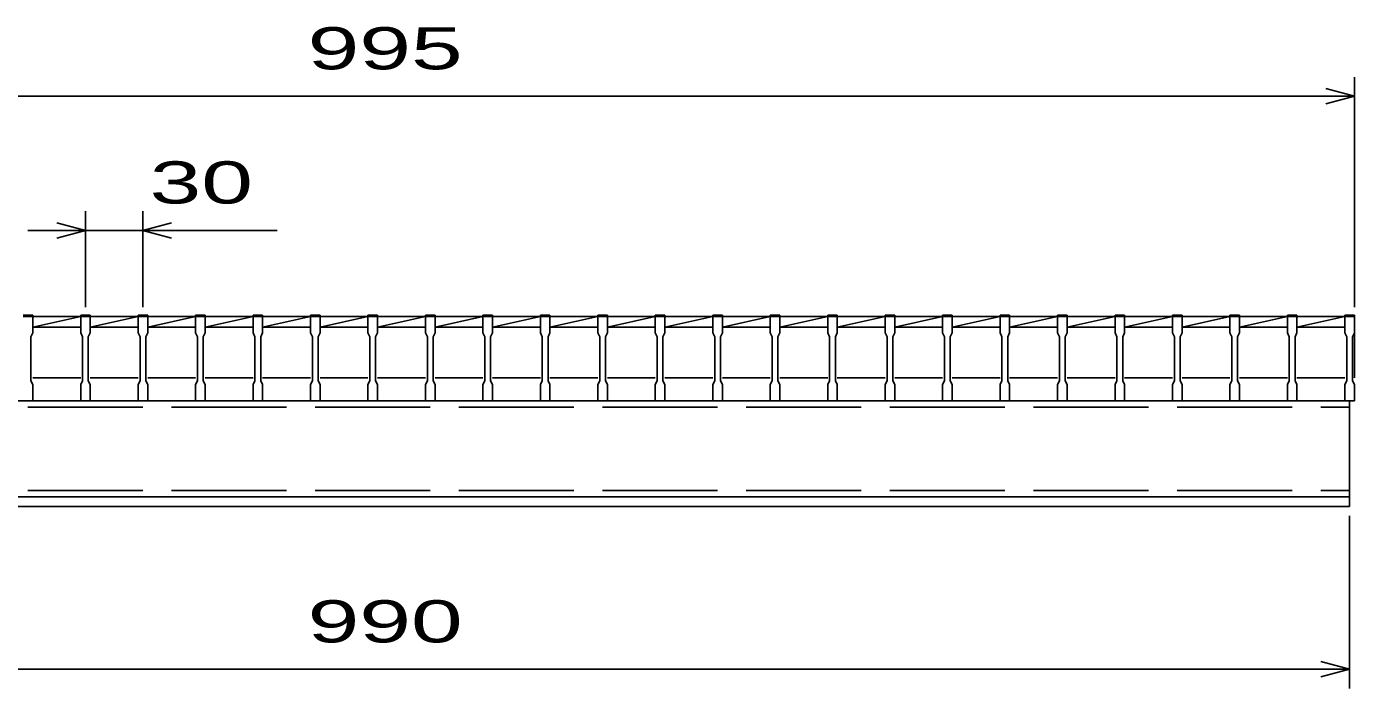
# Model space of a CAD drawing. Units: millimetres, scale not verified. Extents: x -1820 to 1731, y -1282 to 1054.
# Drawn here: x -1117 to -424, y -676 to -331 of the extents above; entities that cross this region are included whole.
import ezdxf
from ezdxf.enums import TextEntityAlignment as Align

# ---------------------------------------------------------------- set-up
doc = ezdxf.new("R2010")
doc.units = ezdxf.units.MM
doc.header["$LTSCALE"] = 10
doc.linetypes.add('DASHED', pattern=[7.5, 6, -1.5])
doc.layers.add('16', color=3, linetype='Continuous', lineweight=25)
doc.layers.add('22', color=3, linetype='Continuous', lineweight=25)
doc.styles.add('ベクトル', font='')
doc.styles.get('ベクトル').set_extended_font_data('ベクトル')

msp = doc.modelspace()

# ---------------------------------------------------------------- linework, layer by layer
at = {"layer": '16'}
for p, q in [((-1119, -481.8), (-1114, -481.8)), ((-1114, -482.5), (-1119, -482.5)), ((-1114, -481.8), (-1114, -482.5)), ((-1114, -491), (-1114, -482.5)), ((-1114, -482.5), (-1089, -482.5)), ((-1114, -488), (-1089, -482.5)), ((-1089, -482.5), (-1089, -481.8)), ((-1089, -481.8), (-1084, -481.8)), ((-1089, -482.5), (-1089, -491)), ((-1084, -482.5), (-1089, -482.5)), ((-1084, -481.8), (-1084, -482.5)), ((-1084, -491), (-1084, -482.5)), ((-1084, -482.5), (-1059, -482.5)), ((-1084, -488), (-1059, -482.5)), ((-1059, -482.5), (-1059, -481.8)), ((-1059, -481.8), (-1054, -481.8)), ((-1059, -482.5), (-1059, -491)), ((-1054, -482.5), (-1059, -482.5)), ((-1054, -481.8), (-1054, -482.5)), ((-1054, -491), (-1054, -482.5)), ((-1054, -482.5), (-1029, -482.5)), ((-1054, -488), (-1029, -482.5)), ((-1029, -482.5), (-1029, -481.8)), ((-1029, -481.8), (-1024, -481.8)), ((-1029, -482.5), (-1029, -491)), ((-1024, -482.5), (-1029, -482.5)), ((-1024, -481.8), (-1024, -482.5)), ((-1024, -491), (-1024, -482.5)), ((-1024, -482.5), (-999, -482.5)), ((-1024, -488), (-999, -482.5)), ((-999, -482.5), (-999, -481.8)), ((-999, -481.8), (-994, -481.8)), ((-999, -482.5), (-999, -491)), ((-994, -482.5), (-999, -482.5)), ((-994, -481.8), (-994, -482.5)), ((-994, -491), (-994, -482.5)), ((-994, -482.5), (-969, -482.5)), ((-994, -488), (-969, -482.5)), ((-969, -482.5), (-969, -481.8)), ((-969, -481.8), (-964, -481.8)), ((-969, -482.5), (-969, -491)), ((-964, -482.5), (-969, -482.5)), ((-964, -481.8), (-964, -482.5)), ((-964, -491), (-964, -482.5)), ((-964, -482.5), (-939, -482.5)), ((-964, -488), (-939, -482.5)), ((-939, -482.5), (-939, -481.8)), ((-939, -481.8), (-934, -481.8)), ((-939, -482.5), (-939, -491)), ((-934, -482.5), (-939, -482.5)), ((-934, -481.8), (-934, -482.5)), ((-934, -491), (-934, -482.5)), ((-934, -482.5), (-909, -482.5)), ((-934, -488), (-909, -482.5)), ((-909, -482.5), (-909, -481.8)), ((-909, -481.8), (-904, -481.8)), ((-909, -482.5), (-909, -491)), ((-904, -482.5), (-909, -482.5)), ((-904, -481.8), (-904, -482.5)), ((-904, -491), (-904, -482.5)), ((-904, -482.5), (-879, -482.5)), ((-904, -488), (-879, -482.5)), ((-879, -482.5), (-879, -481.8)), ((-879, -481.8), (-874, -481.8)), ((-879, -482.5), (-879, -491)), ((-874, -482.5), (-879, -482.5)), ((-874, -481.8), (-874, -482.5)), ((-874, -491), (-874, -482.5)), ((-874, -482.5), (-849, -482.5)), ((-874, -488), (-849, -482.5)), ((-849, -482.5), (-849, -481.8)), ((-849, -481.8), (-844, -481.8)), ((-849, -482.5), (-849, -491)), ((-844, -482.5), (-849, -482.5)), ((-844, -481.8), (-844, -482.5)), ((-844, -491), (-844, -482.5)), ((-844, -482.5), (-819, -482.5)), ((-844, -488), (-819, -482.5)), ((-819, -482.5), (-819, -481.8)), ((-819, -481.8), (-814, -481.8)), ((-819, -482.5), (-819, -491)), ((-814, -482.5), (-819, -482.5)), ((-814, -481.8), (-814, -482.5)), ((-814, -491), (-814, -482.5)), ((-814, -482.5), (-789, -482.5)), ((-814, -488), (-789, -482.5)), ((-789, -482.5), (-789, -481.8)), ((-789, -481.8), (-784, -481.8)), ((-789, -482.5), (-789, -491)), ((-784, -482.5), (-789, -482.5)), ((-784, -481.8), (-784, -482.5)), ((-784, -491), (-784, -482.5)), ((-784, -482.5), (-759, -482.5)), ((-784, -488), (-759, -482.5)), ((-759, -482.5), (-759, -481.8)), ((-759, -481.8), (-754, -481.8)), ((-759, -482.5), (-759, -491)), ((-754, -482.5), (-759, -482.5)), ((-754, -481.8), (-754, -482.5)), ((-754, -491), (-754, -482.5)), ((-754, -482.5), (-729, -482.5)), ((-754, -488), (-729, -482.5)), ((-729, -482.5), (-729, -481.8)), ((-729, -481.8), (-724, -481.8)), ((-729, -482.5), (-729, -491)), ((-724, -482.5), (-729, -482.5)), ((-724, -481.8), (-724, -482.5)), ((-724, -491), (-724, -482.5)), ((-724, -482.5), (-699, -482.5)), ((-724, -488), (-699, -482.5)), ((-699, -482.5), (-699, -481.8)), ((-699, -481.8), (-694, -481.8)), ((-699, -482.5), (-699, -491)), ((-694, -482.5), (-699, -482.5)), ((-694, -481.8), (-694, -482.5)), ((-694, -491), (-694, -482.5)), ((-694, -482.5), (-669, -482.5)), ((-694, -488), (-669, -482.5)), ((-669, -482.5), (-669, -481.8)), ((-669, -481.8), (-664, -481.8)), ((-669, -482.5), (-669, -491)), ((-664, -482.5), (-669, -482.5)), ((-664, -481.8), (-664, -482.5)), ((-664, -491), (-664, -482.5)), ((-664, -482.5), (-639, -482.5)), ((-664, -488), (-639, -482.5)), ((-639, -482.5), (-639, -481.8)), ((-639, -481.8), (-634, -481.8)), ((-639, -482.5), (-639, -491)), ((-634, -482.5), (-639, -482.5)), ((-634, -481.8), (-634, -482.5)), ((-634, -491), (-634, -482.5)), ((-634, -482.5), (-609, -482.5)), ((-634, -488), (-609, -482.5)), ((-609, -482.5), (-609, -481.8)), ((-609, -481.8), (-604, -481.8)), ((-609, -482.5), (-609, -491)), ((-604, -482.5), (-609, -482.5)), ((-604, -481.8), (-604, -482.5)), ((-604, -491), (-604, -482.5)), ((-604, -482.5), (-579, -482.5)), ((-604, -488), (-579, -482.5)), ((-579, -482.5), (-579, -481.8)), ((-579, -481.8), (-574, -481.8)), ((-579, -482.5), (-579, -491)), ((-574, -482.5), (-579, -482.5)), ((-574, -481.8), (-574, -482.5)), ((-574, -491), (-574, -482.5)), ((-574, -482.5), (-549, -482.5)), ((-574, -488), (-549, -482.5)), ((-549, -482.5), (-549, -481.8)), ((-549, -481.8), (-544, -481.8)), ((-549, -482.5), (-549, -491)), ((-544, -482.5), (-549, -482.5)), ((-544, -481.8), (-544, -482.5)), ((-544, -491), (-544, -482.5)), ((-544, -482.5), (-519, -482.5)), ((-544, -488), (-519, -482.5)), ((-519, -482.5), (-519, -481.8)), ((-519, -481.8), (-514, -481.8)), ((-519, -482.5), (-519, -491)), ((-514, -482.5), (-519, -482.5)), ((-514, -481.8), (-514, -482.5)), ((-514, -491), (-514, -482.5)), ((-514, -482.5), (-489, -482.5)), ((-514, -488), (-489, -482.5)), ((-489, -482.5), (-489, -481.8)), ((-489, -481.8), (-484, -481.8)), ((-489, -482.5), (-489, -491)), ((-484, -482.5), (-489, -482.5)), ((-484, -481.8), (-484, -482.5)), ((-484, -491), (-484, -482.5)), ((-484, -482.5), (-459, -482.5)), ((-484, -488), (-459, -482.5)), ((-459, -482.5), (-459, -481.8)), ((-459, -481.8), (-454, -481.8)), ((-459, -482.5), (-459, -491)), ((-454, -482.5), (-459, -482.5)), ((-454, -481.8), (-454, -482.5)), ((-454, -491), (-454, -482.5)), ((-454, -482.5), (-429, -482.5)), ((-454, -488), (-429, -482.5)), ((-429, -482.5), (-429, -481.8)), ((-429, -481.8), (-424, -481.8)), ((-429, -482.5), (-429, -491)), ((-424, -482.5), (-429, -482.5)), ((-424, -481.8), (-424, -482.5)), ((-424, -491), (-424, -482.5)), ((-424, -514.5), (-424, -482.5)), ((-1115, -493), (-1114, -491)), ((-1114, -488), (-1089, -488)), ((-1089, -491), (-1088, -493)), ((-1085, -493), (-1084, -491)), ((-1084, -488), (-1059, -488)), ((-1059, -491), (-1058, -493)), ((-1055, -493), (-1054, -491)), ((-1054, -488), (-1029, -488)), ((-1029, -491), (-1028, -493)), ((-1025, -493), (-1024, -491)), ((-1024, -488), (-999, -488)), ((-999, -491), (-998, -493)), ((-995, -493), (-994, -491)), ((-994, -488), (-969, -488)), ((-969, -491), (-968, -493)), ((-965, -493), (-964, -491)), ((-964, -488), (-939, -488)), ((-939, -491), (-938, -493)), ((-935, -493), (-934, -491)), ((-934, -488), (-909, -488)), ((-909, -491), (-908, -493)), ((-905, -493), (-904, -491)), ((-904, -488), (-879, -488)), ((-879, -491), (-878, -493)), ((-875, -493), (-874, -491)), ((-874, -488), (-849, -488)), ((-849, -491), (-848, -493)), ((-845, -493), (-844, -491)), ((-844, -488), (-819, -488)), ((-819, -491), (-818, -493)), ((-815, -493), (-814, -491)), ((-814, -488), (-789, -488)), ((-789, -491), (-788, -493)), ((-785, -493), (-784, -491)), ((-784, -488), (-759, -488)), ((-759, -491), (-758, -493)), ((-755, -493), (-754, -491)), ((-754, -488), (-729, -488)), ((-729, -491), (-728, -493)), ((-725, -493), (-724, -491)), ((-724, -488), (-699, -488)), ((-699, -491), (-698, -493)), ((-695, -493), (-694, -491)), ((-694, -488), (-669, -488)), ((-669, -491), (-668, -493)), ((-665, -493), (-664, -491)), ((-664, -488), (-639, -488)), ((-639, -491), (-638, -493)), ((-635, -493), (-634, -491)), ((-634, -488), (-609, -488)), ((-609, -491), (-608, -493)), ((-605, -493), (-604, -491)), ((-604, -488), (-579, -488)), ((-579, -491), (-578, -493)), ((-575, -493), (-574, -491)), ((-574, -488), (-549, -488)), ((-549, -491), (-548, -493)), ((-545, -493), (-544, -491)), ((-544, -488), (-519, -488)), ((-519, -491), (-518, -493)), ((-515, -493), (-514, -491)), ((-514, -488), (-489, -488)), ((-489, -491), (-488, -493)), ((-485, -493), (-484, -491)), ((-484, -488), (-459, -488)), ((-459, -491), (-458, -493)), ((-455, -493), (-454, -491)), ((-454, -488), (-429, -488)), ((-429, -491), (-428, -493)), ((-425, -493), (-424, -491)), ((-1115, -516), (-1115, -493)), ((-1088, -493), (-1088, -516)), ((-1085, -516), (-1085, -493)), ((-1058, -493), (-1058, -516)), ((-1055, -516), (-1055, -493)), ((-1028, -493), (-1028, -516)), ((-1025, -516), (-1025, -493)), ((-998, -493), (-998, -516)), ((-995, -516), (-995, -493)), ((-968, -493), (-968, -516)), ((-965, -516), (-965, -493)), ((-938, -493), (-938, -516)), ((-935, -516), (-935, -493)), ((-908, -493), (-908, -516)), ((-905, -516), (-905, -493)), ((-878, -493), (-878, -516)), ((-875, -516), (-875, -493)), ((-848, -493), (-848, -516)), ((-845, -516), (-845, -493)), ((-818, -493), (-818, -516)), ((-815, -516), (-815, -493)), ((-788, -493), (-788, -516)), ((-785, -516), (-785, -493)), ((-758, -493), (-758, -516)), ((-755, -516), (-755, -493)), ((-728, -493), (-728, -516)), ((-725, -516), (-725, -493)), ((-698, -493), (-698, -516)), ((-695, -516), (-695, -493)), ((-668, -493), (-668, -516)), ((-665, -516), (-665, -493)), ((-638, -493), (-638, -516)), ((-635, -516), (-635, -493)), ((-608, -493), (-608, -516)), ((-605, -516), (-605, -493)), ((-578, -493), (-578, -516)), ((-575, -516), (-575, -493)), ((-548, -493), (-548, -516)), ((-545, -516), (-545, -493)), ((-518, -493), (-518, -516)), ((-515, -516), (-515, -493)), ((-488, -493), (-488, -516)), ((-485, -516), (-485, -493)), ((-458, -493), (-458, -516)), ((-455, -516), (-455, -493)), ((-428, -493), (-428, -516)), ((-425, -516), (-425, -493)), ((-1114, -518), (-1115, -516)), ((-1114, -514.5), (-1089, -514.5)), ((-1114, -526.5), (-1114, -518)), ((-1088, -516), (-1089, -518)), ((-1089, -518), (-1089, -526.5)), ((-1084, -518), (-1085, -516)), ((-1084, -514.5), (-1059, -514.5)), ((-1084, -526.5), (-1084, -518)), ((-1058, -516), (-1059, -518)), ((-1059, -518), (-1059, -526.5)), ((-1054, -518), (-1055, -516)), ((-1054, -514.5), (-1029, -514.5)), ((-1054, -526.5), (-1054, -518)), ((-1028, -516), (-1029, -518)), ((-1029, -518), (-1029, -526.5)), ((-1024, -518), (-1025, -516)), ((-1024, -514.5), (-999, -514.5)), ((-1024, -526.5), (-1024, -518)), ((-998, -516), (-999, -518)), ((-999, -518), (-999, -526.5)), ((-994, -518), (-995, -516)), ((-994, -514.5), (-969, -514.5)), ((-994, -526.5), (-994, -518)), ((-968, -516), (-969, -518)), ((-969, -518), (-969, -526.5)), ((-964, -518), (-965, -516)), ((-964, -514.5), (-939, -514.5)), ((-964, -526.5), (-964, -518)), ((-938, -516), (-939, -518)), ((-939, -518), (-939, -526.5)), ((-934, -518), (-935, -516)), ((-934, -514.5), (-909, -514.5)), ((-934, -526.5), (-934, -518)), ((-908, -516), (-909, -518)), ((-909, -518), (-909, -526.5)), ((-904, -518), (-905, -516)), ((-904, -514.5), (-879, -514.5)), ((-904, -526.5), (-904, -518)), ((-878, -516), (-879, -518)), ((-879, -518), (-879, -526.5)), ((-874, -518), (-875, -516)), ((-874, -514.5), (-849, -514.5)), ((-874, -526.5), (-874, -518)), ((-848, -516), (-849, -518)), ((-849, -518), (-849, -526.5)), ((-844, -518), (-845, -516)), ((-844, -514.5), (-819, -514.5)), ((-844, -526.5), (-844, -518)), ((-818, -516), (-819, -518)), ((-819, -518), (-819, -526.5)), ((-814, -518), (-815, -516)), ((-814, -514.5), (-789, -514.5)), ((-814, -526.5), (-814, -518)), ((-788, -516), (-789, -518)), ((-789, -518), (-789, -526.5)), ((-784, -518), (-785, -516)), ((-784, -514.5), (-759, -514.5)), ((-784, -526.5), (-784, -518)), ((-758, -516), (-759, -518)), ((-759, -518), (-759, -526.5)), ((-754, -518), (-755, -516)), ((-754, -514.5), (-729, -514.5)), ((-754, -526.5), (-754, -518)), ((-728, -516), (-729, -518)), ((-729, -518), (-729, -526.5)), ((-724, -518), (-725, -516)), ((-724, -514.5), (-699, -514.5)), ((-724, -526.5), (-724, -518)), ((-698, -516), (-699, -518)), ((-699, -518), (-699, -526.5)), ((-694, -518), (-695, -516)), ((-694, -514.5), (-669, -514.5)), ((-694, -526.5), (-694, -518)), ((-668, -516), (-669, -518)), ((-669, -518), (-669, -526.5)), ((-664, -518), (-665, -516)), ((-664, -514.5), (-639, -514.5)), ((-664, -526.5), (-664, -518)), ((-638, -516), (-639, -518)), ((-639, -518), (-639, -526.5)), ((-634, -518), (-635, -516)), ((-634, -514.5), (-609, -514.5)), ((-634, -526.5), (-634, -518)), ((-608, -516), (-609, -518)), ((-609, -518), (-609, -526.5)), ((-604, -518), (-605, -516)), ((-604, -514.5), (-579, -514.5)), ((-604, -526.5), (-604, -518)), ((-578, -516), (-579, -518)), ((-579, -518), (-579, -526.5)), ((-574, -518), (-575, -516)), ((-574, -514.5), (-549, -514.5)), ((-574, -526.5), (-574, -518)), ((-548, -516), (-549, -518)), ((-549, -518), (-549, -526.5)), ((-544, -518), (-545, -516)), ((-544, -514.5), (-519, -514.5)), ((-544, -526.5), (-544, -518)), ((-518, -516), (-519, -518)), ((-519, -518), (-519, -526.5)), ((-514, -518), (-515, -516)), ((-514, -514.5), (-489, -514.5)), ((-514, -526.5), (-514, -518)), ((-488, -516), (-489, -518)), ((-489, -518), (-489, -526.5)), ((-484, -518), (-485, -516)), ((-484, -514.5), (-459, -514.5)), ((-484, -526.5), (-484, -518)), ((-458, -516), (-459, -518)), ((-459, -518), (-459, -526.5)), ((-454, -518), (-455, -516)), ((-454, -514.5), (-429, -514.5)), ((-454, -526.5), (-454, -518)), ((-428, -516), (-429, -518)), ((-429, -518), (-429, -526.5)), ((-424, -518), (-425, -516)), ((-424, -526.5), (-424, -518)), ((-1416.5, -526.5), (-426.5, -526.5)), ((-1119, -526.5), (-1114, -526.5)), ((-1089, -526.5), (-1084, -526.5)), ((-1059, -526.5), (-1054, -526.5)), ((-1029, -526.5), (-1024, -526.5)), ((-999, -526.5), (-994, -526.5)), ((-969, -526.5), (-964, -526.5)), ((-939, -526.5), (-934, -526.5)), ((-909, -526.5), (-904, -526.5)), ((-879, -526.5), (-874, -526.5)), ((-849, -526.5), (-844, -526.5)), ((-819, -526.5), (-814, -526.5)), ((-789, -526.5), (-784, -526.5)), ((-759, -526.5), (-754, -526.5)), ((-729, -526.5), (-724, -526.5)), ((-699, -526.5), (-694, -526.5)), ((-669, -526.5), (-664, -526.5)), ((-639, -526.5), (-634, -526.5)), ((-609, -526.5), (-604, -526.5)), ((-579, -526.5), (-574, -526.5)), ((-549, -526.5), (-544, -526.5)), ((-519, -526.5), (-514, -526.5)), ((-489, -526.5), (-484, -526.5)), ((-459, -526.5), (-454, -526.5)), ((-429, -526.5), (-424, -526.5)), ((-426.5, -576.5), (-426.5, -526.5)), ((-1416.5, -576.5), (-426.5, -576.5)), ((-1416.5, -576.5), (-426.5, -576.5)), ((-1416.5, -581.5), (-426.5, -581.5)), ((-426.5, -581.5), (-426.5, -576.5))]:
    msp.add_line(p, q, dxfattribs=at)
at = {"layer": '16', "linetype": 'DASHED'}
for p, q in [((-1416.5, -529.7), (-426.5, -529.7)), ((-1416.5, -573.3), (-426.5, -573.3))]:
    msp.add_line(p, q, dxfattribs=at)
at = {"layer": '22', "color": 4}
for p, q in [((-424, -477.5), (-424, -357.5)), ((-424, -367.5), (-439, -363.5)), ((-1419, -367.5), (-424, -367.5)), ((-439, -371.5), (-424, -367.5)), ((-1086.5, -477.5), (-1086.5, -427.5)), ((-1056.5, -427.5), (-1056.5, -477.5)), ((-1086.5, -437.5), (-1101.5, -433.5)), ((-1056.5, -437.5), (-1041.5, -433.5)), ((-1086.5, -437.5), (-1116.5, -437.5)), ((-1101.5, -441.5), (-1086.5, -437.5)), ((-1086.5, -437.5), (-1056.5, -437.5)), ((-1041.5, -441.5), (-1056.5, -437.5)), ((-1056.5, -437.5), (-986.5, -437.5)), ((-426.5, -676.5), (-426.5, -586.5)), ((-426.5, -666.5), (-441.5, -662.5)), ((-1416.5, -666.5), (-426.5, -666.5)), ((-441.5, -670.5), (-426.5, -666.5))]:
    msp.add_line(p, q, dxfattribs=at)

# ---------------------------------------------------------------- texts
at = {"layer": '22', "color": 2, "style": 'ベクトル', "width": 1.65}
for s, p in [(' 995 ', (-984, -342.5)), (' 30 ', (-1066.5, -412.5)), (' 990 ', (-984, -641.5))]:
    msp.add_text(s, height=21.99, dxfattribs=at).set_placement(p, align=Align.MIDDLE_LEFT)

doc.saveas('drawing.dxf')
